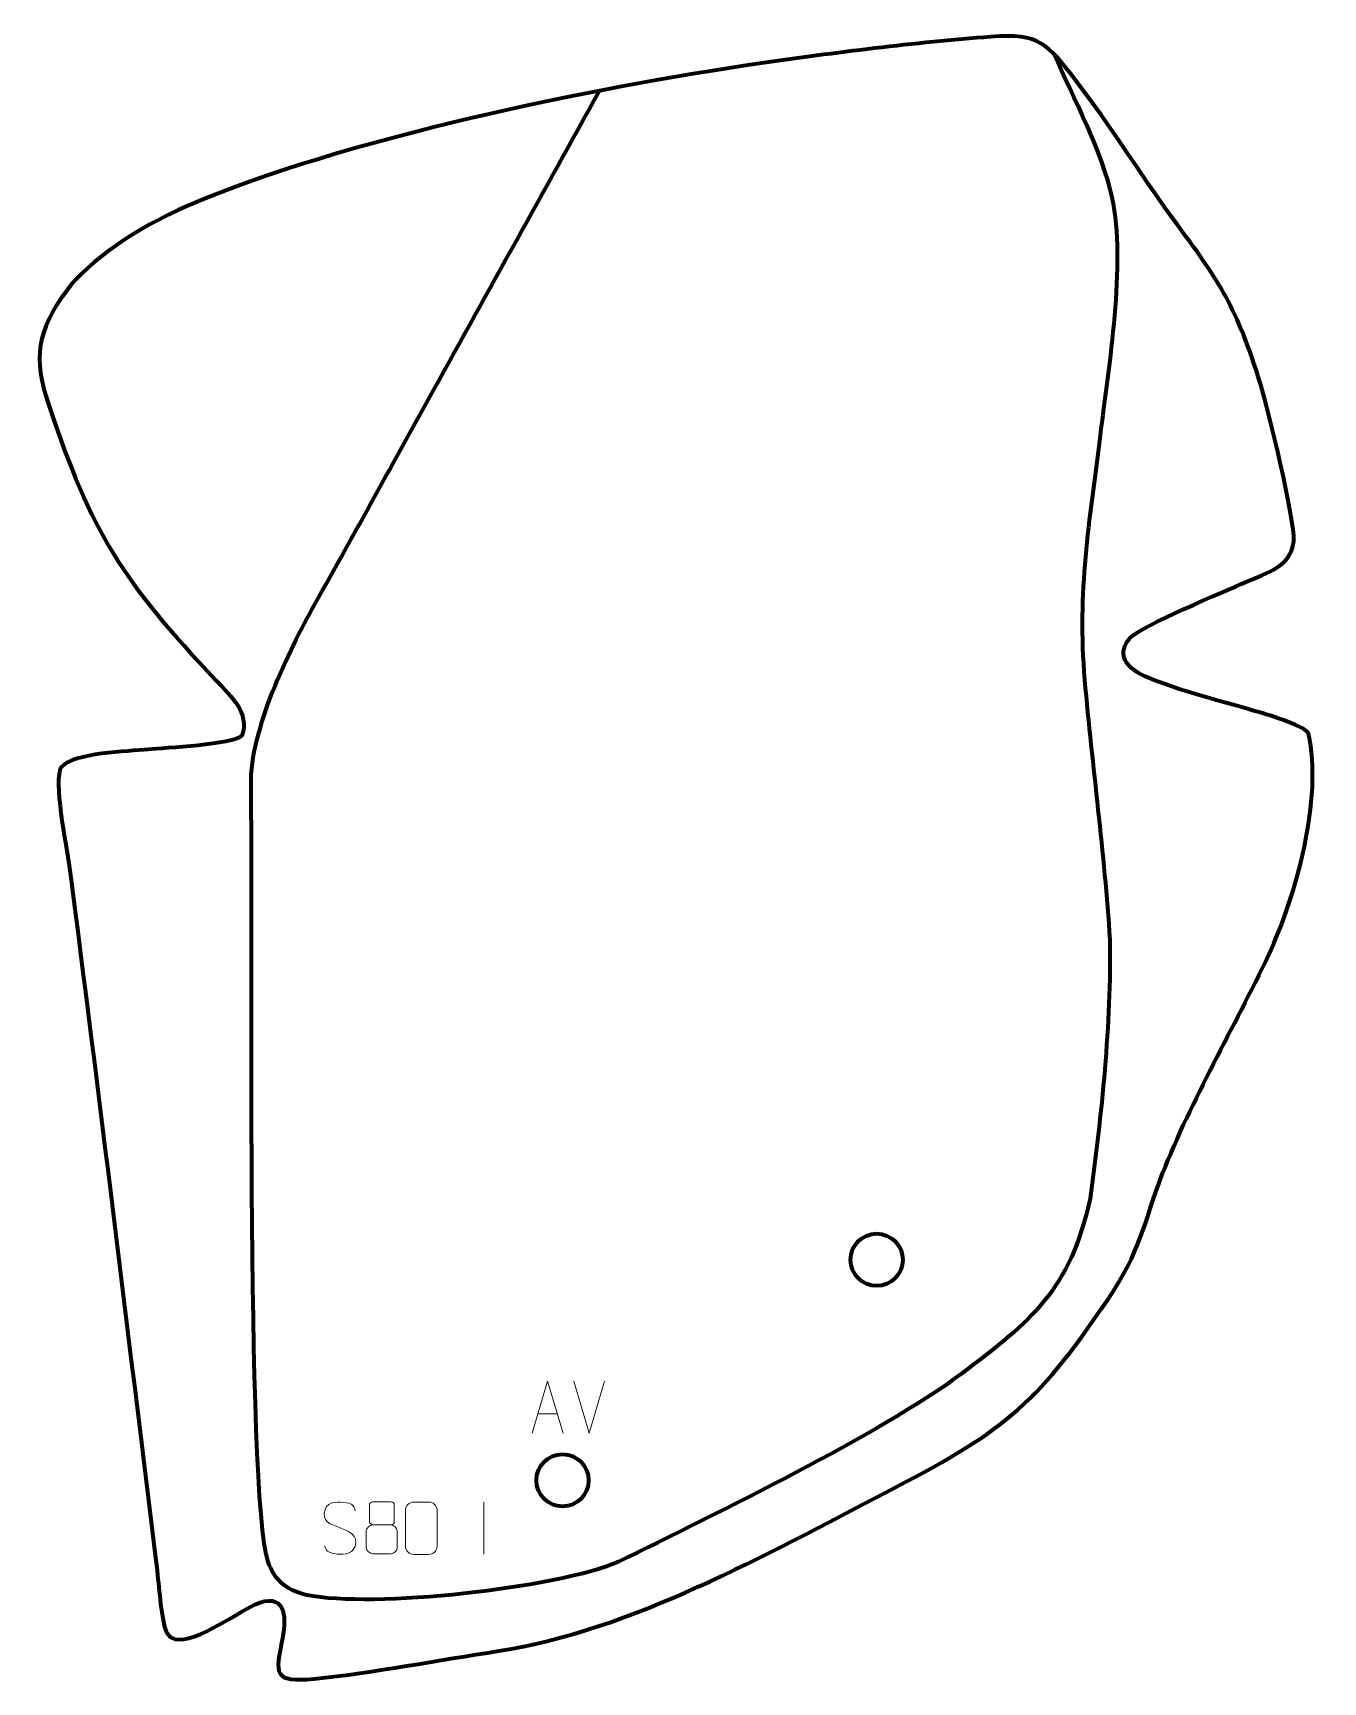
# Model space of a CAD drawing. Header units: millimetres. Extents: x 911 to 1529, y 83 to 873.
import ezdxf

# ---------------------------------------------------------------- set-up
doc = ezdxf.new("R2010")
doc.units = ezdxf.units.MM
doc.header["$MEASUREMENT"] = 0
doc.layers.add('layer 1', color=7, linetype='Continuous')
doc.layers.add('layer 2', color=7, linetype='Continuous')

msp = doc.modelspace()

# ---------------------------------------------------------------- linework, layer by layer
at = {"layer": 'layer 1', "color": 142, "lineweight": 200}
for centre in [(1315.3184, 285.5577), (1164.9027, 179.9889)]:
    msp.add_ellipse(centre, major_axis=(0, 12.5), ratio=1, dxfattribs=at)
at = {"layer": 'layer 1', "color": 142, "lineweight": 158}
msp.add_open_spline([(1400.2706, 862.638), (1409.2769, 842.3725), (1423.3387, 815.3277), (1427.9336, 793.9833), (1427.9336, 793.9833), (1434.7472, 762.3327), (1426.34, 713.0784), (1422.2954, 680.1078), (1422.2954, 680.1078), (1417.1321, 638.5214), (1411.2312, 605.557), (1414.8558, 563.0538), (1414.8558, 563.0538), (1418.5217, 521.6972), (1424.3101, 480.1171), (1426.9247, 438.757), (1426.9247, 438.757), (1427.6925, 399.1883), (1422.8684, 354.242), (1417.5242, 314.9094), (1417.5242, 314.9094), (1407.686, 270.7359), (1389.9134, 256.824), (1355.4208, 230.5671), (1355.4208, 230.5671), (1316.8271, 201.9898), (1238.4514, 164.1069), (1191.7326, 140.9892), (1191.7326, 140.9892), (1162.156, 128.2868), (1073.6725, 118.5456), (1042.4323, 125.071), (1042.4323, 125.071), (1031.9103, 127.2688), (1026.5783, 133.3009), (1023.9127, 141.0202), (1023.9127, 141.0202), (1013.1997, 172.0443), (1016.6785, 458.0356), (1015.7396, 513.1195), (1015.7396, 513.1195), (1015.3031, 538.724), (1033.5339, 576.748), (1046.2832, 599.3385), (1046.2832, 599.3385), (1065.5251, 633.4337), (1084.308, 667.8817), (1103.302, 702.1241), (1103.302, 702.1241), (1129.7301, 749.7684), (1156.1583, 797.4128), (1182.5864, 845.0571)], degree=3, knots=[0, 0, 0, 0, 0.07142857, 0.07142857, 0.07142857, 0.07142857, 0.14285714, 0.14285714, 0.14285714, 0.14285714, 0.21428571, 0.21428571, 0.21428571, 0.21428571, 0.28571429, 0.28571429, 0.28571429, 0.28571429, 0.35714286, 0.35714286, 0.35714286, 0.35714286, 0.42857143, 0.42857143, 0.42857143, 0.42857143, 0.5, 0.5, 0.5, 0.5, 0.57142857, 0.57142857, 0.57142857, 0.57142857, 0.64285714, 0.64285714, 0.64285714, 0.64285714, 0.71428571, 0.71428571, 0.71428571, 0.71428571, 0.78571429, 0.78571429, 0.78571429, 0.78571429, 0.85714286, 0.85714286, 0.85714286, 0.85714286, 1, 1, 1, 1], dxfattribs=at)
at = {"layer": 'layer 1', "color": 250, "lineweight": 9}
for points, knots in [([(1150.2856, 202.4936), (1150.2856, 202.4936), (1157.6566, 227.4471), (1157.6566, 227.4471), (1157.6566, 227.4471), (1157.6566, 227.4471), (1165.2265, 202.4936), (1165.2265, 202.4936)], [0, 0, 0, 0, 0.33333333, 0.33333333, 0.33333333, 0.33333333, 1, 1, 1, 1]), ([(1058.3617, 157.2557), (1054.1134, 158.7261), (1049.2053, 160.5219), (1051.2104, 166.0422), (1051.2104, 166.0422), (1052.7139, 170.1821), (1057.9275, 169.7936), (1061.5311, 169.1925), (1061.5311, 169.1925), (1064.3917, 168.7153), (1065.2564, 167.5021), (1065.567, 165.418)], [0, 0, 0, 0, 0.25, 0.25, 0.25, 0.25, 0.5, 0.5, 0.5, 0.5, 1, 1, 1, 1]), ([(1072.4083, 168.2666), (1072.4083, 166.0536), (1072.4083, 162.3713), (1072.4083, 160.158), (1072.4083, 160.158), (1072.4233, 159.6506), (1073.2307, 158.7192), (1073.9308, 158.7204), (1073.9308, 158.7204), (1076.9007, 158.7206), (1079.8709, 158.6357), (1082.8413, 158.6354), (1082.8413, 158.6354), (1083.6384, 158.6396), (1084.3591, 159.4299), (1084.3565, 160.1506), (1084.3565, 160.1506), (1084.3562, 162.3666), (1084.3562, 166.0513), (1084.3565, 168.2666), (1084.3565, 168.2666), (1084.338, 168.9774), (1083.7266, 169.7378), (1082.8927, 169.7304), (1082.8927, 169.7304), (1079.8756, 169.7301), (1076.8587, 169.7301), (1073.8421, 169.7304), (1073.8421, 169.7304), (1073.2157, 169.738), (1072.3916, 169.027), (1072.4083, 168.2666)], [0, 0, 0, 0, 0.11111111, 0.11111111, 0.11111111, 0.11111111, 0.22222222, 0.22222222, 0.22222222, 0.22222222, 0.33333333, 0.33333333, 0.33333333, 0.33333333, 0.44444444, 0.44444444, 0.44444444, 0.44444444, 0.55555556, 0.55555556, 0.55555556, 0.55555556, 0.66666667, 0.66666667, 0.66666667, 0.66666667, 0.77777778, 0.77777778, 0.77777778, 0.77777778, 1, 1, 1, 1]), ([(1093.6599, 169.5531), (1096.026, 169.5531), (1098.3925, 169.5531), (1100.759, 169.5531), (1100.759, 169.5531), (1102.7395, 169.5887), (1104.7655, 168.0944), (1104.7926, 165.6523), (1104.7926, 165.6523), (1104.7922, 159.8949), (1104.7922, 154.1371), (1104.7926, 148.3789), (1104.7926, 148.3789), (1104.6505, 146.0513), (1102.9441, 144.569), (1100.759, 144.5582), (1100.759, 144.5582), (1098.3866, 144.5586), (1096.0142, 144.5586), (1093.6422, 144.5582), (1093.6422, 144.5582), (1091.6837, 144.4526), (1089.6773, 146.3405), (1089.6887, 148.3615), (1089.6887, 148.3615), (1089.6891, 154.1421), (1089.6891, 159.9224), (1089.6887, 165.7022), (1089.6887, 165.7022), (1089.693, 167.8442), (1091.4701, 169.5667), (1093.6599, 169.5531)], [0, 0, 0, 0, 0.11111111, 0.11111111, 0.11111111, 0.11111111, 0.22222222, 0.22222222, 0.22222222, 0.22222222, 0.33333333, 0.33333333, 0.33333333, 0.33333333, 0.44444444, 0.44444444, 0.44444444, 0.44444444, 0.55555556, 0.55555556, 0.55555556, 0.55555556, 0.66666667, 0.66666667, 0.66666667, 0.66666667, 0.77777778, 0.77777778, 0.77777778, 0.77777778, 1, 1, 1, 1]), ([(1070.9495, 155.7484), (1070.9495, 152.5776), (1070.9495, 150.8755), (1070.9495, 147.7041), (1070.9495, 147.7041), (1070.941, 146.4822), (1072.6389, 144.7895), (1073.8915, 144.781), (1073.8915, 144.781), (1076.8746, 144.7813), (1079.8579, 144.7813), (1082.8413, 144.781), (1082.8413, 144.781), (1084.1646, 144.7927), (1085.785, 146.4143), (1085.7739, 147.7135), (1085.7739, 147.7135), (1085.7736, 150.8817), (1085.7736, 152.5805), (1085.7739, 155.7484), (1085.7739, 155.7484), (1085.7042, 157.1288), (1084.1264, 158.7074), (1082.821, 158.7013), (1082.821, 158.7013), (1079.8444, 158.701), (1076.8678, 158.701), (1073.8915, 158.7013), (1073.8915, 158.7013), (1072.812, 158.7077), (1070.9657, 157.1288), (1070.9495, 155.7484)], [0, 0, 0, 0, 0.11111111, 0.11111111, 0.11111111, 0.11111111, 0.22222222, 0.22222222, 0.22222222, 0.22222222, 0.33333333, 0.33333333, 0.33333333, 0.33333333, 0.44444444, 0.44444444, 0.44444444, 0.44444444, 0.55555556, 0.55555556, 0.55555556, 0.55555556, 0.66666667, 0.66666667, 0.66666667, 0.66666667, 0.77777778, 0.77777778, 0.77777778, 0.77777778, 1, 1, 1, 1]), ([(1058.3617, 157.2556), (1062.3803, 155.6089), (1067.4098, 153.7206), (1065.5758, 148.3603), (1065.5758, 148.3603), (1064.116, 144.0939), (1059.2052, 144.3506), (1055.4791, 144.9053), (1055.4791, 144.9053), (1052.7291, 145.3151), (1051.5082, 146.5286), (1051.1302, 148.6408)], [0, 0, 0, 0, 0.25, 0.25, 0.25, 0.25, 0.5, 0.5, 0.5, 0.5, 1, 1, 1, 1])]:
    msp.add_open_spline(points, degree=3, knots=knots, dxfattribs=at)
for points in [[(1177.6451, 202.4863), (1177.6451, 202.4863), (1170.3233, 227.4399), (1170.3233, 227.4399)], [(1184.967, 227.4399), (1184.967, 227.4399), (1177.6452, 202.4863), (1177.6452, 202.4863)], [(1153.0082, 211.743), (1153.0082, 211.743), (1162.5039, 211.743), (1162.5039, 211.743)], [(1127.2406, 169.5409), (1127.2406, 169.5409), (1127.2406, 144.5668), (1127.2406, 144.5668)]]:
    msp.add_open_spline(points, degree=3, dxfattribs=at)
at = {"layer": 'layer 2', "color": 242, "lineweight": 158}
msp.add_open_spline([(1457.4357, 783.4715), (1480.0479, 753.1251), (1487.5777, 741.6475), (1499.0906, 704.8241), (1499.0906, 704.8241), (1502.8534, 692.191), (1515.741, 639.8669), (1515.0043, 629.2883), (1515.0043, 629.2883), (1513.4229, 616.836), (1502.3496, 614.6747), (1492.2709, 610.0461), (1492.2709, 610.0461), (1482.2008, 605.4769), (1441.885, 588.9311), (1436.5409, 583.1375), (1436.5409, 583.1375), (1430.7891, 575.9647), (1433.6512, 570.5324), (1440.9649, 566.2106), (1440.9649, 566.2106), (1454.3936, 559.3283), (1480.5667, 552.9362), (1495.8049, 548.3525), (1495.8049, 548.3525), (1501.3048, 546.6981), (1518.872, 542.0165), (1522.1425, 537.4034), (1522.1425, 537.4034), (1529.0352, 506.3548), (1516.2502, 459.7993), (1502.9582, 431.3626), (1502.9582, 431.3626), (1486.6401, 397.1475), (1465.9798, 361.8822), (1452.2212, 326.9555), (1452.2212, 326.9555), (1442.5916, 301.4106), (1442.1645, 290.5303), (1425.9263, 266.4389), (1425.9263, 266.4389), (1390.6847, 214.3657), (1374.7214, 202.7535), (1319.3576, 174.0214), (1319.3576, 174.0214), (1263.8129, 145.1953), (1197.2697, 107.8745), (1134.4198, 98.3398), (1134.4198, 98.3398), (1105.3011, 93.888), (1075.0163, 88.1083), (1045.8728, 84.9101), (1045.8728, 84.9101), (1026.1793, 83.4505), (1027.3045, 86.9899), (1030.8214, 104.5161), (1030.8214, 104.5161), (1033.0418, 115.5814), (1031.7, 126.8789), (1017.5536, 120.5361), (1017.5536, 120.5361), (1008.8839, 116.6489), (985.7326, 99.3457), (977.5782, 104.7881), (977.5782, 104.7881), (975.6537, 106.0726), (975.0364, 107.7686), (974.3144, 109.8384), (974.3144, 109.8384), (972.2418, 118.1846), (971.5336, 131.2104), (970.3982, 140.3193), (970.3982, 140.3193), (956.483, 251.9542), (943.1179, 363.803), (928.5405, 475.3379), (928.5405, 475.3379), (927.3142, 483.7537), (920.8385, 515.4702), (924.8752, 521.3633), (924.8752, 521.3633), (930.8003, 528.2944), (956.6839, 528.8286), (966.5539, 529.7899), (966.5539, 529.7899), (974.2046, 530.4802), (1007.282, 532.1563), (1011.3714, 536.2781), (1011.3714, 536.2781), (1015.183, 547.5732), (1006.1081, 555.2869), (998.9581, 562.9097), (998.9581, 562.9097), (954.2789, 610.3273), (939.6352, 632.8581), (918.6994, 695.0142), (918.6994, 695.0142), (911.3367, 716.8733), (913.3019, 730.5134), (927.3122, 749.2204), (927.3122, 749.2204), (938.2383, 763.8093), (959.9899, 778.9482), (985.5018, 789.9777), (985.5018, 789.9777), (1060.0336, 822.2001), (1179.3294, 846.451), (1259.1082, 858.1084), (1259.1082, 858.1084), (1295.1986, 863.3436), (1333.5589, 868.1243), (1369.8875, 870.9212), (1369.8875, 870.9212), (1393.5098, 872.7398), (1396.9235, 867.6799), (1410.6664, 849.9627), (1410.6664, 849.9627), (1427.3459, 828.4772), (1441.394, 805.3329), (1457.4357, 783.4715)], degree=3, knots=[0, 0, 0, 0, 0.03225806, 0.03225806, 0.03225806, 0.03225806, 0.06451613, 0.06451613, 0.06451613, 0.06451613, 0.09677419, 0.09677419, 0.09677419, 0.09677419, 0.12903226, 0.12903226, 0.12903226, 0.12903226, 0.16129032, 0.16129032, 0.16129032, 0.16129032, 0.19354839, 0.19354839, 0.19354839, 0.19354839, 0.22580645, 0.22580645, 0.22580645, 0.22580645, 0.25806452, 0.25806452, 0.25806452, 0.25806452, 0.29032258, 0.29032258, 0.29032258, 0.29032258, 0.32258065, 0.32258065, 0.32258065, 0.32258065, 0.35483871, 0.35483871, 0.35483871, 0.35483871, 0.38709677, 0.38709677, 0.38709677, 0.38709677, 0.41935484, 0.41935484, 0.41935484, 0.41935484, 0.4516129, 0.4516129, 0.4516129, 0.4516129, 0.48387097, 0.48387097, 0.48387097, 0.48387097, 0.51612903, 0.51612903, 0.51612903, 0.51612903, 0.5483871, 0.5483871, 0.5483871, 0.5483871, 0.58064516, 0.58064516, 0.58064516, 0.58064516, 0.61290323, 0.61290323, 0.61290323, 0.61290323, 0.64516129, 0.64516129, 0.64516129, 0.64516129, 0.67741935, 0.67741935, 0.67741935, 0.67741935, 0.70967742, 0.70967742, 0.70967742, 0.70967742, 0.74193548, 0.74193548, 0.74193548, 0.74193548, 0.77419355, 0.77419355, 0.77419355, 0.77419355, 0.80645161, 0.80645161, 0.80645161, 0.80645161, 0.83870968, 0.83870968, 0.83870968, 0.83870968, 0.87096774, 0.87096774, 0.87096774, 0.87096774, 0.90322581, 0.90322581, 0.90322581, 0.90322581, 0.93548387, 0.93548387, 0.93548387, 0.93548387, 1, 1, 1, 1], dxfattribs=at)

doc.saveas('drawing.dxf')
